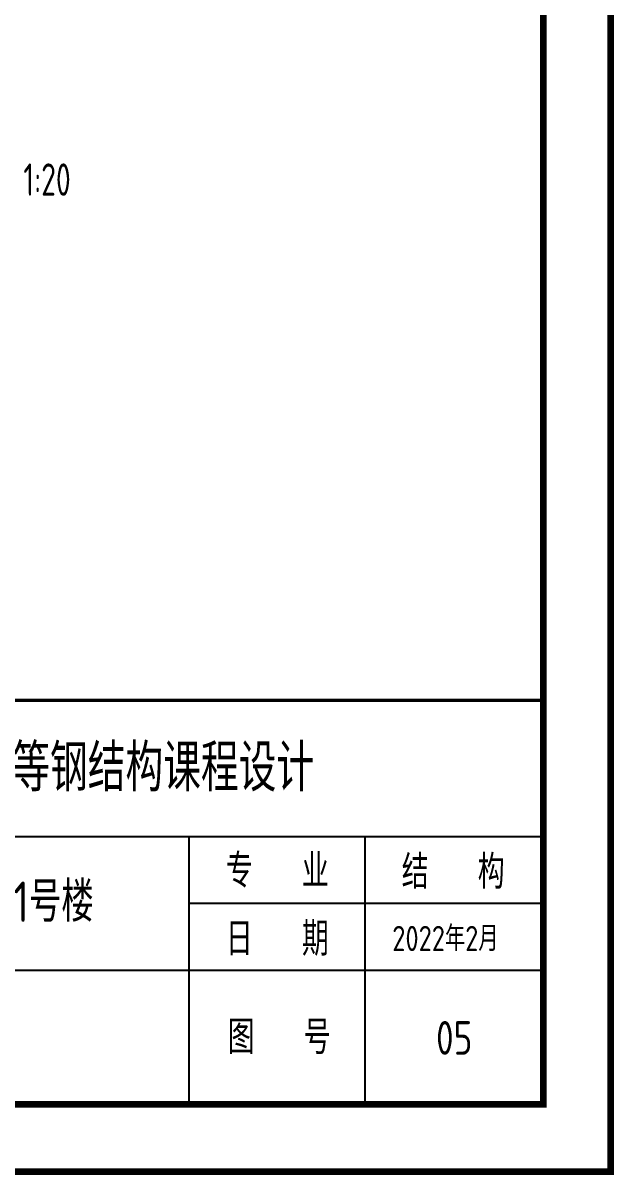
# Model space of a CAD drawing. Extents: x 31132 to 885236, y 345273 to 1212165.
# Drawn here: x 431092 to 436574, y 458872 to 469568 of the extents above; entities that cross this region are included whole.
import ezdxf
from ezdxf.enums import TextEntityAlignment as Align

# ---------------------------------------------------------------- set-up
doc = ezdxf.new("R2010")
doc.units = 0
doc.header["$LTSCALE"] = 1000
doc.layers.get('0').update_dxf_attribs({"linetype": 'CONTINUOUS'})
for name, color, linetype in [('PUB_TITLE', 4, 'CONTINUOUS'), ('TEXT', 7, 'CONTINUOUS'), ('TK', 4, 'CONTINUOUS')]:
    doc.layers.add(name, color=color, linetype=linetype)
doc.styles.add('StTextStyle', font='yjkeng.shx', dxfattribs={"width": 0.7, "height": 250, "bigfont": 'yjkchn.shx'})
doc.styles.add('TSSD_Rein', font='tssdeng.shx', dxfattribs={"width": 0.7, "bigfont": 'hztxt.shx'})

msp = doc.modelspace()

# ---------------------------------------------------------------- linework, layer by layer
at = {"layer": 'PUB_TITLE', "color": 4}
for p, q in [((421855.74, 462016.02), (435918.24, 462016.02)), ((432630.56, 462016.02), (432630.56, 459528.55)), ((434261.78, 462016.02), (434261.78, 459528.55)), ((435918.24, 461394.16), (432630.56, 461394.16)), ((421855.74, 460772.29), (435918.24, 460772.29))]:
    msp.add_line(p, q, dxfattribs=at)
at = {"layer": 'PUB_TITLE', "color": 4, "const_width": 31.25}
msp.add_lwpolyline([(435918.24, 463278.55), (421855.74, 463278.55)], dxfattribs=at)
at = {"layer": 'TK', "const_width": 62.5}
for points in [[(384043.24, 458903.55), (384043.24, 496028.55), (436543.24, 496028.55), (436543.24, 458903.55)], [(387168.24, 459528.55), (387168.24, 495403.55), (435918.24, 495403.55), (435918.24, 459528.55)]]:
    msp.add_lwpolyline(points, close=True, dxfattribs=at)

# ---------------------------------------------------------------- texts
at = {"style": 'StTextStyle', "width": 0.7}
msp.add_text('1:20', height=300, dxfattribs=at).set_placement((431094.64, 467874.46), align=Align.BOTTOM_LEFT)
at = {"layer": 'TEXT', "style": 'TSSD_Rein', "width": 0.8}
msp.add_text('华南理工大学土木与交通学院高等钢结构课程设计', height=437.5, dxfattribs=at).set_placement((426092.25, 462433.88))
at = {"layer": 'TEXT', "lineweight": 20, "style": 'TSSD_Rein', "width": 0.8}
for s, height, p in [('专   业', 312.5, (432973.06, 461539.78)), ('结   构', 312.5, (434605.26, 461529.62)), ('广州市某公租房1号楼', 375, (428903.83, 461222.16)), ('日   期', 312.5, (432973.06, 460907.63)), ('2022年2月', 234.375, (434517.53, 460950.65)), ('图   号', 312.5, (432990.69, 459994.59)), ('05', 312.5, (434923.66, 459989))]:
    msp.add_text(s, height=height, dxfattribs=at).set_placement(p)

doc.saveas('drawing.dxf')
